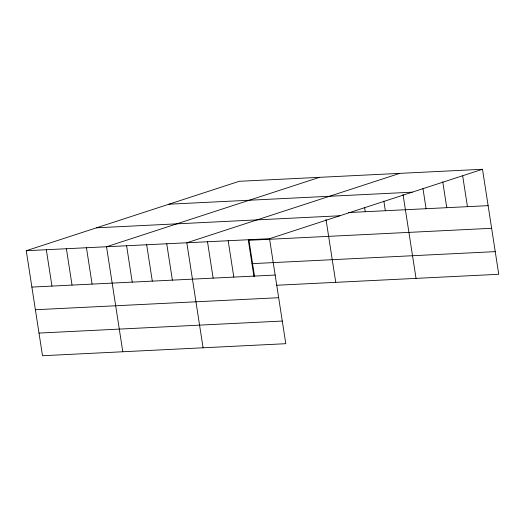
<?xml version="1.0" encoding="UTF-8"?>
<svg xmlns="http://www.w3.org/2000/svg" width="525" height="525" viewBox="0 0 525 525"><rect width="100%" height="100%" fill="white"/><g stroke="black" fill="none" stroke-linecap="round" stroke-linejoin="round"><path stroke-width="0.79" d="M482.495 169.273L269.535 238.691L285.79 343.698L42.505 355.727L26.25 250.714L239.21 181.302L482.495 169.273L498.75 274.286L276.34 285.278M319.495 177.332L106.536 246.75L122.791 351.757M399.774 173.362L186.815 242.78L203.077 347.786M168.932 204.205L412.217 192.183M348.403 212.553L488.125 205.643M96.528 227.811L339.813 215.782M26.25 250.714L269.535 238.691M491.63 228.296L248.345 240.319L253.962 276.603M251.961 263.662L495.246 251.632M31.881 287.083L275.166 275.054M35.385 309.737L278.67 297.708M39.001 333.073L282.286 321.044M462.689 175.954L467.447 206.666M442.759 181.827L446.768 207.69M422.96 188.508L426.083 208.707M403.029 194.375L416.036 278.375M383.834 201.023L385.337 210.722M364.639 207.677L365.262 211.719M325.999 219.365L335.751 282.345M248.857 239.708L254.487 276.078M228.178 240.732L233.809 277.102M207.5 241.756L213.124 278.125M166.747 243.771L172.377 280.14M146.678 244.762L152.309 281.131M126.604 245.752L132.234 282.122M86.461 247.741L92.092 284.11M66.393 248.732L72.023 285.101M46.318 249.723L51.949 286.092"/></g></svg>
